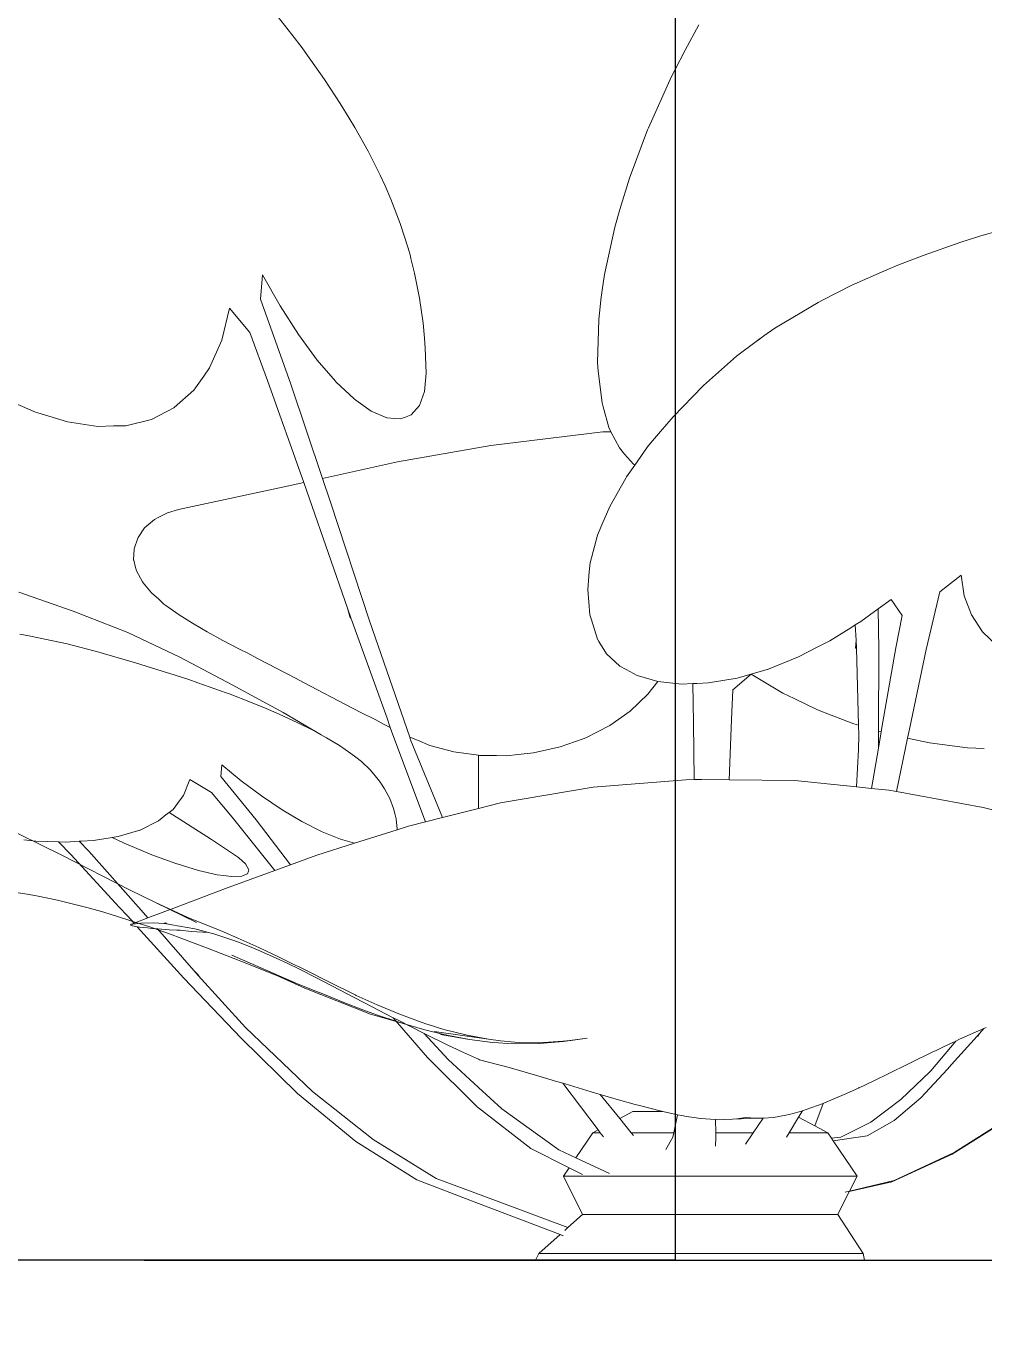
# Model space of a CAD drawing. Header units: inches. Extents: x 249 to 1192, y -18 to 440.
# Drawn here: x 619.5287 to 619.8002, y 240.5811 to 240.9488 of the extents above; entities that cross this region are included whole.
import ezdxf

# ---------------------------------------------------------------- set-up
doc = ezdxf.new("R2010")
doc.units = ezdxf.units.IN
doc.header["$MEASUREMENT"] = 0
for name, color, linetype, lineweight in [('BALOK', 3, 'Continuous', 20), ('DINDING', 6, 'Continuous', 0), ('VEGETASI', 60, 'Continuous', 0)]:
    doc.layers.add(name, color=color, linetype=linetype, lineweight=lineweight)
doc.layers.add('KOLOM', color=5, linetype='Continuous')

# ---------------------------------------------------------------- blocks, each defined once
blk = doc.blocks.new('tanaman')
for p, q in [((585.40326, 360.1728), (585.39939, 360.18003)), ((585.51879, 360.1825), (585.51463, 360.17723)), ((585.51463, 360.17723), (585.51175, 360.17345)), ((585.40618, 360.16711), (585.40326, 360.1728)), ((585.51085, 360.17222), (585.50538, 360.16449)), ((585.51175, 360.17345), (585.51085, 360.17222)), ((585.40708, 360.16532), (585.40618, 360.16711)), ((585.41364, 360.15078), (585.40708, 360.16532)), ((585.50538, 360.16449), (585.50095, 360.15772)), ((585.50095, 360.15772), (585.49841, 360.15357)), ((585.41386, 360.15025), (585.41364, 360.15078)), ((585.41903, 360.13653), (585.41386, 360.15025)), ((585.49685, 360.15094), (585.49307, 360.14418)), ((585.49841, 360.15357), (585.49685, 360.15094)), ((585.49307, 360.14418), (585.48964, 360.13743)), ((585.42177, 360.12763), (585.41903, 360.13653)), ((585.48964, 360.13743), (585.48823, 360.13438)), ((585.48823, 360.13438), (585.48659, 360.13061)), ((585.48659, 360.13061), (585.48395, 360.12371)), ((585.42319, 360.12266), (585.42177, 360.12763)), ((585.31943, 360.12017), (585.31412, 360.12176)), ((585.42609, 360.10927), (585.42319, 360.12266)), ((585.48395, 360.12371), (585.48171, 360.11672)), ((585.32511, 360.11837), (585.31943, 360.12017)), ((585.33579, 360.11468), (585.32511, 360.11837)), ((585.34293, 360.11193), (585.33579, 360.11468)), ((585.48091, 360.11375), (585.47989, 360.10968)), ((585.48109, 360.11445), (585.48091, 360.11375)), ((585.48171, 360.11672), (585.48109, 360.11445)), ((585.34611, 360.11062), (585.34293, 360.11193)), ((585.35605, 360.10619), (585.34611, 360.11062)), ((585.47989, 360.10968), (585.47847, 360.1026)), ((585.3643, 360.10203), (585.35605, 360.10619)), ((585.42672, 360.10486), (585.42609, 360.10927)), ((585.518, 360.10035), (585.52293, 360.10912)), ((585.52293, 360.10912), (585.52354, 360.10227)), ((585.42698, 360.10286), (585.42672, 360.10486)), ((585.42772, 360.09648), (585.42698, 360.10286)), ((585.47847, 360.1026), (585.47746, 360.0955)), ((585.51492, 360.0782), (585.52354, 360.10227)), ((585.36559, 360.10134), (585.3643, 360.10203)), ((585.37778, 360.09405), (585.36559, 360.10134)), ((585.5128, 360.09222), (585.518, 360.10035)), ((585.53229, 360.09968), (585.52659, 360.09278)), ((585.53229, 360.09968), (585.53454, 360.09066)), ((585.42803, 360.08436), (585.42772, 360.09648)), ((585.47746, 360.0955), (585.47707, 360.0912)), ((585.38093, 360.09189), (585.37778, 360.09405)), ((585.38093, 360.09189), (585.38254, 360.09068)), ((585.38276, 360.09059), (585.38093, 360.09189)), ((585.47707, 360.0912), (585.47685, 360.0884)), ((585.50748, 360.08497), (585.5128, 360.09222)), ((585.52659, 360.09278), (585.52154, 360.07924)), ((585.38276, 360.09059), (585.38254, 360.09068)), ((585.38868, 360.0861), (585.38276, 360.09059)), ((585.47685, 360.0884), (585.47663, 360.08134)), ((585.53454, 360.09066), (585.53796, 360.08286)), ((585.39799, 360.07784), (585.38868, 360.0861)), ((585.42783, 360.08188), (585.42803, 360.08436)), ((585.50231, 360.079), (585.50748, 360.08497)), ((585.42678, 360.07287), (585.42783, 360.08188)), ((585.47663, 360.08134), (585.47682, 360.07919)), ((585.53796, 360.08286), (585.53964, 360.08047)), ((585.53964, 360.08047), (585.54246, 360.07645)), ((585.39824, 360.07759), (585.39799, 360.07784)), ((585.40664, 360.06898), (585.39824, 360.07759)), ((585.47682, 360.07919), (585.4771, 360.07615)), ((585.49701, 360.07399), (585.50217, 360.07883)), ((585.50217, 360.07883), (585.50231, 360.079)), ((585.50598, 360.05149), (585.51492, 360.0782)), ((585.52154, 360.07924), (585.5113, 360.05032)), ((585.54246, 360.07645), (585.54797, 360.07154)), ((585.42649, 360.07175), (585.42678, 360.07287)), ((585.4771, 360.07615), (585.47851, 360.07216)), ((585.49216, 360.07057), (585.49653, 360.07365)), ((585.49653, 360.07365), (585.49701, 360.07399)), ((585.58729, 360.07028), (585.59313, 360.07285)), ((585.42486, 360.06593), (585.42649, 360.07175)), ((585.47851, 360.07216), (585.48082, 360.06952)), ((585.48082, 360.06952), (585.48276, 360.06879)), ((585.48775, 360.06868), (585.49216, 360.07057)), ((585.54797, 360.07154), (585.54805, 360.0715)), ((585.54805, 360.0715), (585.5544, 360.06819)), ((585.57822, 360.06755), (585.58663, 360.0701)), ((585.58663, 360.0701), (585.58729, 360.07028)), ((585.41025, 360.06479), (585.40664, 360.06898)), ((585.42424, 360.06473), (585.42486, 360.06593)), ((585.48276, 360.06879), (585.48393, 360.06834)), ((585.48393, 360.06834), (585.48558, 360.0685)), ((585.48558, 360.0685), (585.48775, 360.06868)), ((585.5544, 360.06819), (585.56166, 360.06643)), ((585.56166, 360.06643), (585.5652, 360.06638)), ((585.5652, 360.06638), (585.56963, 360.06623)), ((585.56963, 360.06623), (585.57822, 360.06755)), ((585.41302, 360.06145), (585.41025, 360.06479)), ((585.42187, 360.06011), (585.42424, 360.06473)), ((585.42424, 360.06473), (585.42652, 360.06466)), ((585.42652, 360.06466), (585.45826, 360.06082)), ((585.41387, 360.06039), (585.41302, 360.06145)), ((585.4175, 360.05525), (585.41387, 360.06039)), ((585.4179, 360.05552), (585.42041, 360.0584)), ((585.42041, 360.0584), (585.42187, 360.06011)), ((585.45826, 360.06082), (585.48477, 360.05619)), ((585.4175, 360.05525), (585.41757, 360.0553)), ((585.41988, 360.0519), (585.4175, 360.05525)), ((585.41757, 360.0553), (585.4179, 360.05552)), ((585.48477, 360.05619), (585.50598, 360.05149)), ((585.42006, 360.05159), (585.41988, 360.0519)), ((585.42461, 360.04355), (585.42006, 360.05159)), ((585.50374, 360.04479), (585.50598, 360.05149)), ((585.5113, 360.05032), (585.50968, 360.04575)), ((585.5113, 360.05032), (585.51686, 360.04908)), ((585.51686, 360.04908), (585.54546, 360.043)), ((585.42685, 360.03837), (585.42461, 360.04355)), ((585.49266, 360.01114), (585.50374, 360.04479)), ((585.50968, 360.04575), (585.49891, 360.01469)), ((585.54546, 360.043), (585.54676, 360.04269)), ((585.54676, 360.04269), (585.54992, 360.0417)), ((585.54992, 360.0417), (585.55255, 360.04044)), ((585.55255, 360.04044), (585.55356, 360.03986)), ((585.55356, 360.03986), (585.55636, 360.03748)), ((585.42803, 360.03543), (585.42685, 360.03837)), ((585.55636, 360.03748), (585.55819, 360.03479)), ((585.43011, 360.02757), (585.42803, 360.03543)), ((585.55819, 360.03479), (585.5583, 360.03461)), ((585.5583, 360.03461), (585.55935, 360.03157)), ((585.55935, 360.03157), (585.55949, 360.02847)), ((585.4304, 360.025), (585.43011, 360.02757)), ((585.43052, 360.02383), (585.4304, 360.025)), ((585.5587, 360.02534), (585.55701, 360.02219)), ((585.55893, 360.0263), (585.5587, 360.02534)), ((585.55945, 360.02834), (585.55893, 360.0263)), ((585.55949, 360.02847), (585.55945, 360.02834)), ((585.32415, 360.01826), (585.32507, 360.02412)), ((585.32507, 360.02412), (585.33103, 360.01935)), ((585.43084, 360.02004), (585.43052, 360.02383)), ((585.55677, 360.02191), (585.55442, 360.01904)), ((585.55701, 360.02219), (585.55677, 360.02191)), ((585.32209, 360.01285), (585.32415, 360.01826)), ((585.3349, 360.00307), (585.33103, 360.01935)), ((585.4302, 360.01289), (585.43084, 360.02004)), ((585.55442, 360.01904), (585.55237, 360.01724)), ((585.59197, 360.01924), (585.57662, 360.01391)), ((585.34485, 360.01723), (585.34177, 360.01268)), ((585.34485, 360.01723), (585.34856, 360.01451)), ((585.34837, 360.00301), (585.34856, 360.01451)), ((585.34856, 360.01451), (585.35344, 360.01094)), ((585.49891, 360.01469), (585.49796, 360.01196)), ((585.49891, 360.01469), (585.49816, 360.01199)), ((585.55033, 360.0155), (585.54659, 360.01281)), ((585.55094, 360.01591), (585.55033, 360.0155)), ((585.55237, 360.01724), (585.55094, 360.01591)), ((585.57662, 360.01391), (585.56114, 360.00784)), ((585.31895, 360.00807), (585.32209, 360.01285)), ((585.34177, 360.01268), (585.34354, 360.00353)), ((585.35344, 360.01094), (585.35502, 360.00997)), ((585.42807, 360.00597), (585.42978, 360.01143)), ((585.42978, 360.01143), (585.4302, 360.01289)), ((585.48126, 359.9782), (585.49266, 360.01114)), ((585.49796, 360.01196), (585.4877, 359.98353)), ((585.49816, 360.01199), (585.49796, 360.01196)), ((585.54279, 360.01045), (585.54024, 360.00899)), ((585.54659, 360.01281), (585.54279, 360.01045)), ((585.31483, 360.00406), (585.31895, 360.00807)), ((585.35502, 360.00997), (585.35482, 360.0057)), ((585.35502, 360.00997), (585.3563, 360.00919)), ((585.3563, 360.00919), (585.36224, 360.00546)), ((585.53866, 360.00804), (585.53422, 360.00559)), ((585.54024, 360.00899), (585.53866, 360.00804)), ((585.56114, 360.00784), (585.54639, 360.00087)), ((585.58874, 360.00681), (585.57836, 360.00461)), ((585.59169, 360.00736), (585.58874, 360.00681)), ((585.33971, 359.9805), (585.3349, 360.00307)), ((585.34354, 360.00353), (585.3475, 359.98093)), ((585.34845, 359.97989), (585.34837, 360.00301)), ((585.35473, 360.00336), (585.35411, 359.98155)), ((585.35482, 360.0057), (585.35473, 360.00336)), ((585.35497, 360.00338), (585.35473, 360.00336)), ((585.35482, 360.0057), (585.35497, 360.00338)), ((585.36224, 360.00546), (585.36561, 360.00377)), ((585.36561, 360.00377), (585.37112, 360.00092)), ((585.42551, 360.00176), (585.42767, 360.0053)), ((585.42767, 360.0053), (585.42807, 360.00597)), ((585.52947, 360.0031), (585.52717, 360.00196)), ((585.53422, 360.00559), (585.52947, 360.0031)), ((585.57836, 360.00461), (585.56899, 360.00216)), ((585.37112, 360.00092), (585.37991, 359.9974)), ((585.42174, 359.9983), (585.42551, 360.00176)), ((585.52442, 360.00048), (585.51348, 359.99478)), ((585.52717, 360.00196), (585.52442, 360.00048)), ((585.54639, 360.00087), (585.53157, 359.99305)), ((585.55893, 359.99925), (585.54988, 359.99645)), ((585.56843, 360.002), (585.55893, 359.99925)), ((585.56899, 360.00216), (585.56843, 360.002)), ((585.38456, 359.99602), (585.37551, 359.99063)), ((585.37991, 359.9974), (585.38002, 359.99737)), ((585.38002, 359.99737), (585.38845, 359.99493)), ((585.38456, 359.99602), (585.38975, 359.99164)), ((585.41096, 359.99397), (585.41643, 359.99556)), ((585.41643, 359.99556), (585.41685, 359.99567)), ((585.41685, 359.99567), (585.41992, 359.99734)), ((585.41992, 359.99734), (585.42174, 359.9983)), ((585.5495, 359.99633), (585.54385, 359.99449)), ((585.54988, 359.99645), (585.5495, 359.99633)), ((585.38845, 359.99493), (585.39658, 359.99355)), ((585.39658, 359.99355), (585.39996, 359.99343)), ((585.39996, 359.99343), (585.40103, 359.99338)), ((585.40085, 359.98221), (585.40103, 359.99338)), ((585.40103, 359.99338), (585.40413, 359.99323)), ((585.40413, 359.99323), (585.41093, 359.99396)), ((585.41093, 359.99396), (585.41096, 359.99397)), ((585.41376, 359.99033), (585.41096, 359.99397)), ((585.51096, 359.99351), (585.50761, 359.99172)), ((585.51155, 359.99381), (585.51096, 359.99351)), ((585.51348, 359.99478), (585.51155, 359.99381)), ((585.53157, 359.99305), (585.51716, 359.98515)), ((585.54132, 359.99362), (585.53331, 359.99077)), ((585.54385, 359.99449), (585.54132, 359.99362)), ((585.37235, 359.98914), (585.36575, 359.98591)), ((585.37551, 359.99063), (585.37235, 359.98914)), ((585.38975, 359.99164), (585.39007, 359.98323)), ((585.4188, 359.98557), (585.41376, 359.99033)), ((585.50148, 359.98852), (585.4951, 359.98522)), ((585.50761, 359.99172), (585.50148, 359.98852)), ((585.53262, 359.99052), (585.52589, 359.98792)), ((585.53331, 359.99077), (585.53262, 359.99052)), ((585.36575, 359.98591), (585.36187, 359.98444)), ((585.42457, 359.98154), (585.4188, 359.98557)), ((585.4951, 359.98522), (585.49105, 359.98318)), ((585.51716, 359.98515), (585.50631, 359.97884)), ((585.51824, 359.98472), (585.51299, 359.98229)), ((585.5191, 359.98509), (585.51824, 359.98472)), ((585.52189, 359.9863), (585.5191, 359.98509)), ((585.52589, 359.98792), (585.52189, 359.9863)), ((585.3475, 359.98093), (585.34771, 359.97967)), ((585.35411, 359.98155), (585.35403, 359.97878)), ((585.35546, 359.98195), (585.35411, 359.98155)), ((585.36187, 359.98444), (585.35546, 359.98195)), ((585.39007, 359.98323), (585.39075, 359.96614)), ((585.40067, 359.96618), (585.40085, 359.98221)), ((585.42474, 359.98142), (585.42457, 359.98154)), ((585.43141, 359.978), (585.42474, 359.98142)), ((585.4868, 359.98097), (585.48606, 359.97886)), ((585.4877, 359.98353), (585.4868, 359.98097)), ((585.48847, 359.98182), (585.4868, 359.98097)), ((585.49105, 359.98318), (585.48847, 359.98182)), ((585.51299, 359.98229), (585.50875, 359.98016)), ((585.34026, 359.97787), (585.334, 359.97656)), ((585.34026, 359.97787), (585.33971, 359.9805)), ((585.34338, 359.96279), (585.34026, 359.97787)), ((585.34845, 359.97989), (585.34771, 359.97967)), ((585.34771, 359.97967), (585.34847, 359.97511)), ((585.34847, 359.97511), (585.34845, 359.97989)), ((585.35403, 359.97878), (585.35413, 359.97469)), ((585.43213, 359.97775), (585.43141, 359.978)), ((585.43862, 359.97541), (585.43213, 359.97775)), ((585.47201, 359.95543), (585.48101, 359.97748)), ((585.47906, 359.97731), (585.47553, 359.97583)), ((585.48606, 359.97886), (585.47676, 359.95423)), ((585.48126, 359.9782), (585.47906, 359.97731)), ((585.48101, 359.97748), (585.48126, 359.9782)), ((585.50482, 359.97799), (585.5012, 359.9758)), ((585.50631, 359.97884), (585.50482, 359.97799)), ((585.50875, 359.98016), (585.50631, 359.97884)), ((585.32321, 359.97518), (585.3185, 359.97498)), ((585.334, 359.97656), (585.32321, 359.97518)), ((585.34847, 359.97511), (585.35039, 359.96369)), ((585.35413, 359.97469), (585.35473, 359.96414)), ((585.44618, 359.97371), (585.43862, 359.97541)), ((585.45054, 359.97327), (585.44618, 359.97371)), ((585.46874, 359.97403), (585.46177, 359.97308)), ((585.47553, 359.97583), (585.46874, 359.97403)), ((585.49791, 359.97357), (585.49656, 359.97255)), ((585.5012, 359.9758), (585.49791, 359.97357)), ((585.45386, 359.97292), (585.45054, 359.97327)), ((585.45668, 359.97298), (585.45386, 359.97292)), ((585.46145, 359.97304), (585.45668, 359.97298)), ((585.46177, 359.97308), (585.46145, 359.97304)), ((585.46177, 359.97308), (585.46177, 359.95802)), ((585.49497, 359.97125), (585.4924, 359.9688)), ((585.49656, 359.97255), (585.49497, 359.97125)), ((585.529, 359.96583), (585.53446, 359.97038)), ((585.53446, 359.97038), (585.53477, 359.96709)), ((585.39075, 359.96614), (585.37217, 359.96593)), ((585.39863, 359.96623), (585.39075, 359.96614)), ((585.39863, 359.96623), (585.40067, 359.96618)), ((585.40067, 359.96618), (585.403, 359.96612)), ((585.42933, 359.96407), (585.403, 359.96612)), ((585.4902, 359.96624), (585.48959, 359.96539)), ((585.4924, 359.9688), (585.4902, 359.96624)), ((585.52475, 359.95475), (585.53477, 359.96709)), ((585.54354, 359.96615), (585.5374, 359.96253)), ((585.54354, 359.96615), (585.54533, 359.96167)), ((585.34338, 359.96279), (585.31882, 359.95823)), ((585.34556, 359.96319), (585.34338, 359.96279)), ((585.35039, 359.96369), (585.34556, 359.96319)), ((585.35473, 359.96414), (585.35039, 359.96369)), ((585.37217, 359.96593), (585.35473, 359.96414)), ((585.45552, 359.95961), (585.42933, 359.96407)), ((585.48837, 359.96357), (585.48692, 359.96081)), ((585.48941, 359.96513), (585.48837, 359.96357)), ((585.48959, 359.96539), (585.48941, 359.96513)), ((585.52328, 359.96153), (585.529, 359.96583)), ((585.5374, 359.96253), (585.53155, 359.95556)), ((585.46177, 359.95802), (585.45552, 359.95961)), ((585.48692, 359.96081), (585.48584, 359.95797)), ((585.51744, 359.95761), (585.52328, 359.96153)), ((585.54533, 359.96167), (585.54628, 359.96042)), ((585.54628, 359.96042), (585.54832, 359.95774)), ((585.28755, 359.9505), (585.31882, 359.95823)), ((585.47201, 359.95543), (585.46177, 359.95802)), ((585.47676, 359.95423), (585.47201, 359.95543)), ((585.4854, 359.95622), (585.48513, 359.95505)), ((585.48584, 359.95797), (585.4854, 359.95622)), ((585.51181, 359.9543), (585.51744, 359.95761)), ((585.53155, 359.95556), (585.51946, 359.94041)), ((585.53773, 359.94939), (585.54943, 359.95686)), ((585.54832, 359.95774), (585.54943, 359.95686)), ((585.54943, 359.95686), (585.54987, 359.95652)), ((585.54987, 359.95652), (585.55244, 359.95445)), ((585.06469, 359.9448), (585.08549, 359.95492)), ((585.48158, 359.95301), (585.47676, 359.95423)), ((585.48481, 359.95198), (585.48158, 359.95301)), ((585.48513, 359.95505), (585.48479, 359.95209)), ((585.48479, 359.95209), (585.48481, 359.95198)), ((585.49687, 359.94813), (585.48481, 359.95198)), ((585.50556, 359.9512), (585.50608, 359.9514)), ((585.50608, 359.9514), (585.51165, 359.9542)), ((585.51165, 359.9542), (585.51181, 359.9543)), ((585.51505, 359.94201), (585.52475, 359.95475)), ((585.55244, 359.95445), (585.55764, 359.95186)), ((585.55764, 359.95186), (585.55772, 359.95184)), ((585.55772, 359.95184), (585.56382, 359.95001)), ((585.49687, 359.94813), (585.50087, 359.9493)), ((585.50755, 359.94473), (585.49687, 359.94813)), ((585.50087, 359.9493), (585.50556, 359.9512)), ((585.53007, 359.9443), (585.53773, 359.94939)), ((585.5622, 359.94816), (585.55923, 359.94696)), ((585.56557, 359.94973), (585.5622, 359.94816)), ((585.56382, 359.95001), (585.56557, 359.94973)), ((585.56557, 359.94973), (585.57088, 359.94889)), ((585.57088, 359.94889), (585.57436, 359.94874)), ((585.57487, 359.94871), (585.57221, 359.94587)), ((585.57436, 359.94874), (585.57487, 359.94871)), ((585.57487, 359.94871), (585.57871, 359.94848)), ((585.57728, 359.94496), (585.58081, 359.94855)), ((585.57871, 359.94848), (585.58081, 359.94855)), ((585.58081, 359.94855), (585.58719, 359.94875)), ((585.58719, 359.94875), (585.59061, 359.94909)), ((585.06469, 359.9448), (585.04555, 359.93495)), ((585.51505, 359.94201), (585.50755, 359.94473)), ((585.52969, 359.944), (585.53007, 359.9443)), ((585.55435, 359.94489), (585.54726, 359.94229)), ((585.55923, 359.94696), (585.55435, 359.94489)), ((585.57221, 359.94587), (585.55814, 359.93006)), ((585.56354, 359.93006), (585.57728, 359.94496)), ((585.51946, 359.94041), (585.51505, 359.94201)), ((585.53345, 359.93533), (585.51946, 359.94041)), ((585.52683, 359.94065), (585.5278, 359.94229)), ((585.52696, 359.94025), (585.52683, 359.94065)), ((585.5278, 359.94229), (585.52969, 359.944)), ((585.54106, 359.94039), (585.53585, 359.93919)), ((585.54719, 359.94227), (585.54106, 359.94039)), ((585.54726, 359.94229), (585.54719, 359.94227)), ((585.52719, 359.93946), (585.52696, 359.94025)), ((585.5273, 359.93943), (585.52719, 359.93946)), ((585.52884, 359.93878), (585.5273, 359.93943)), ((585.53175, 359.93867), (585.52884, 359.93878)), ((585.53401, 359.93899), (585.53175, 359.93867)), ((585.53585, 359.93919), (585.53401, 359.93899)), ((585.04555, 359.93495), (585.0383, 359.93142)), ((585.07187, 359.93325), (585.06591, 359.93199)), ((585.07454, 359.93374), (585.07187, 359.93325)), ((585.08315, 359.93504), (585.07454, 359.93374)), ((585.54733, 359.93006), (585.53345, 359.93533)), ((585.0383, 359.93142), (585.02654, 359.92569)), ((585.0383, 359.93142), (585.02897, 359.9271)), ((585.05727, 359.92983), (585.0528, 359.92858)), ((585.06591, 359.93199), (585.05727, 359.92983)), ((585.55543, 359.92698), (585.54733, 359.93006)), ((585.55814, 359.93006), (585.55666, 359.92839)), ((585.56122, 359.92755), (585.56354, 359.93006)), ((585.02098, 359.92392), (585.02734, 359.92648)), ((585.02734, 359.92648), (585.02897, 359.9271)), ((585.02897, 359.9271), (585.02839, 359.92683)), ((585.04864, 359.92732), (585.04219, 359.92525)), ((585.0528, 359.92858), (585.04864, 359.92732)), ((585.55666, 359.92839), (585.55543, 359.92698)), ((585.55934, 359.92548), (585.55543, 359.92698)), ((585.55934, 359.92548), (585.56122, 359.92755)), ((585.01481, 359.92128), (585.01865, 359.92294)), ((585.01865, 359.92294), (585.02098, 359.92392)), ((585.03344, 359.92219), (585.03145, 359.92147)), ((585.04002, 359.92451), (585.03344, 359.92219)), ((585.04219, 359.92525), (585.04002, 359.92451)), ((585.53678, 359.92247), (585.53114, 359.9206)), ((585.53831, 359.92287), (585.53678, 359.92247)), ((585.54141, 359.92369), (585.53831, 359.92287)), ((585.53831, 359.92287), (585.54315, 359.92318)), ((585.54215, 359.92385), (585.54141, 359.92369)), ((585.54865, 359.92506), (585.54215, 359.92385)), ((585.55273, 359.92388), (585.54243, 359.91208)), ((585.54315, 359.92318), (585.54626, 359.92347)), ((585.54522, 359.90993), (585.55844, 359.92448)), ((585.54626, 359.92347), (585.54724, 359.92353)), ((585.54724, 359.92353), (585.54941, 359.92361)), ((585.5501, 359.92532), (585.54865, 359.92506)), ((585.54941, 359.92361), (585.55273, 359.92388)), ((585.5501, 359.92532), (585.55059, 359.92556)), ((585.55095, 359.92544), (585.5501, 359.92532)), ((585.55095, 359.92544), (585.55059, 359.92556)), ((585.55376, 359.92558), (585.55095, 359.92544)), ((585.55273, 359.92388), (585.55431, 359.92401)), ((585.55734, 359.9255), (585.55376, 359.92558)), ((585.55431, 359.92401), (585.55555, 359.92421)), ((585.55555, 359.92421), (585.5578, 359.92438)), ((585.55744, 359.92549), (585.55734, 359.9255)), ((585.55969, 359.92526), (585.55744, 359.92549)), ((585.5578, 359.92438), (585.55844, 359.92448)), ((585.55844, 359.92448), (585.5598, 359.9247)), ((585.5601, 359.9252), (585.55934, 359.92548)), ((585.5601, 359.9252), (585.55969, 359.92526)), ((585.5598, 359.9247), (585.55987, 359.92471)), ((585.55987, 359.92471), (585.5605, 359.925)), ((585.56041, 359.92506), (585.5601, 359.9252)), ((585.5605, 359.925), (585.56041, 359.92506)), ((585.00692, 359.91768), (585.00886, 359.91859)), ((585.00886, 359.91859), (585.01481, 359.92128)), ((585.03145, 359.92147), (585.02293, 359.91825)), ((585.52525, 359.91829), (585.5191, 359.91558)), ((585.52931, 359.91994), (585.52525, 359.91829)), ((585.53114, 359.9206), (585.52931, 359.91994)), ((584.9979, 359.90829), (585.0165, 359.9164)), ((584.99858, 359.91364), (585.00314, 359.91588)), ((585.00314, 359.91588), (585.00692, 359.91768)), ((585.01393, 359.91472), (585.00374, 359.91063)), ((585.01448, 359.91494), (585.01393, 359.91472)), ((585.02293, 359.91825), (585.01448, 359.91494)), ((585.5191, 359.91558), (585.51578, 359.91405)), ((584.987, 359.90781), (584.99767, 359.91319)), ((584.99767, 359.91319), (584.99858, 359.91364)), ((585.51269, 359.91253), (585.50772, 359.91005)), ((585.51578, 359.91405), (585.51269, 359.91253)), ((585.54243, 359.91208), (585.54102, 359.91068)), ((585.54243, 359.91208), (585.54117, 359.91066)), ((584.9837, 359.9062), (584.987, 359.90781)), ((584.9979, 359.90829), (584.99444, 359.90692)), ((584.99588, 359.90708), (585.00374, 359.91063)), ((584.99901, 359.90874), (584.9979, 359.90829)), ((585.00374, 359.91063), (584.99901, 359.90874)), ((585.50605, 359.90918), (585.50077, 359.90646)), ((585.50772, 359.91005), (585.50605, 359.90918)), ((585.54117, 359.91066), (585.5278, 359.8959)), ((585.52906, 359.89292), (585.54522, 359.90993)), ((585.54102, 359.91068), (585.54117, 359.91066)), ((584.97535, 359.90234), (584.98129, 359.90504)), ((584.99588, 359.90708), (584.97728, 359.8997)), ((584.98129, 359.90504), (584.98156, 359.90517)), ((584.98156, 359.90517), (584.9837, 359.9062)), ((584.9898, 359.90511), (584.98476, 359.90306)), ((584.99444, 359.90692), (584.9898, 359.90511)), ((585.49917, 359.90561), (585.49206, 359.90189)), ((585.50077, 359.90646), (585.49917, 359.90561)), ((584.96921, 359.89978), (584.97535, 359.90234)), ((584.97943, 359.90099), (584.97556, 359.89957)), ((584.98476, 359.90306), (584.97943, 359.90099)), ((585.49206, 359.90189), (585.48593, 359.8987)), ((584.95642, 359.8954), (584.96092, 359.89679)), ((584.96092, 359.89679), (584.96132, 359.89692)), ((584.96092, 359.89679), (584.96132, 359.89692)), ((584.96092, 359.89679), (584.96132, 359.89692)), ((584.96092, 359.89679), (584.96132, 359.89692)), ((584.96092, 359.89679), (584.96132, 359.89692)), ((584.96092, 359.89679), (584.96128, 359.89687)), ((584.96128, 359.89687), (584.96132, 359.89692)), ((584.96132, 359.89692), (584.96289, 359.89744)), ((584.96796, 359.89703), (584.96188, 359.89527)), ((584.96289, 359.89744), (584.96921, 359.89978)), ((584.96796, 359.89703), (584.97728, 359.8997)), ((584.97382, 359.89896), (584.96796, 359.89703)), ((584.97413, 359.89907), (584.97382, 359.89896)), ((584.97556, 359.89957), (584.97413, 359.89907)), ((585.48593, 359.8987), (585.47627, 359.88742)), ((585.48473, 359.89807), (585.47717, 359.89424)), ((585.48593, 359.8987), (585.48473, 359.89807)), ((584.91589, 359.89296), (584.92079, 359.89228)), ((584.92047, 359.89226), (584.91589, 359.89296)), ((584.94383, 359.89263), (584.94037, 359.89214)), ((584.94921, 359.89254), (584.94267, 359.89171)), ((584.95922, 359.89478), (584.94383, 359.89263)), ((584.94383, 359.89263), (584.94983, 359.89373)), ((584.94921, 359.89254), (584.95744, 359.89396)), ((584.95562, 359.89375), (584.94921, 359.89254)), ((584.94983, 359.89373), (584.95642, 359.8954)), ((584.95681, 359.89402), (584.95562, 359.89375)), ((584.96188, 359.89527), (584.95681, 359.89402)), ((585.31861, 359.89568), (585.31795, 359.89598)), ((585.31861, 359.89568), (585.31985, 359.89426)), ((585.32547, 359.8926), (585.31861, 359.89568)), ((585.31985, 359.89426), (585.32053, 359.89347)), ((585.31985, 359.89426), (585.32033, 359.89349)), ((585.31985, 359.89426), (585.32033, 359.89349)), ((585.31985, 359.89426), (585.32033, 359.89349)), ((585.31985, 359.89426), (585.32033, 359.89349)), ((585.31985, 359.89426), (585.32033, 359.89349)), ((585.32033, 359.89349), (585.32053, 359.89347)), ((585.32033, 359.89349), (585.32053, 359.89347)), ((585.32033, 359.89349), (585.32053, 359.89347)), ((585.32033, 359.89349), (585.32053, 359.89347)), ((585.32033, 359.89349), (585.32053, 359.89347)), ((585.32053, 359.89347), (585.32778, 359.88544)), ((585.32654, 359.89209), (585.32547, 359.8926)), ((585.47041, 359.88689), (585.47717, 359.89424)), ((585.47717, 359.89424), (585.47048, 359.89097)), ((584.92265, 359.89197), (584.92047, 359.89226)), ((584.92079, 359.89228), (584.92276, 359.89204)), ((584.92936, 359.89138), (584.92265, 359.89197)), ((584.92276, 359.89204), (584.92959, 359.89161)), ((584.93605, 359.8913), (584.92936, 359.89138)), ((584.92959, 359.89161), (584.93501, 359.8917)), ((584.93501, 359.8917), (584.93639, 359.89178)), ((584.93839, 359.89139), (584.93605, 359.8913)), ((584.93639, 359.89178), (584.94037, 359.89214)), ((584.941, 359.89156), (584.93839, 359.89139)), ((584.94267, 359.89171), (584.941, 359.89156)), ((585.33367, 359.88368), (585.32654, 359.89209)), ((585.32963, 359.89063), (585.32654, 359.89209)), ((585.33233, 359.88936), (585.32963, 359.89063)), ((585.33267, 359.8892), (585.33233, 359.88936)), ((585.33955, 359.88586), (585.33267, 359.8892)), ((585.46603, 359.88889), (585.46177, 359.88695)), ((585.46943, 359.89046), (585.46603, 359.88889)), ((585.47048, 359.89097), (585.46943, 359.89046)), ((585.32778, 359.88544), (585.32887, 359.88416)), ((585.34611, 359.88264), (585.33955, 359.88586)), ((585.46147, 359.88681), (585.45308, 359.88457)), ((585.46177, 359.88695), (585.46147, 359.88681)), ((585.46177, 359.87897), (585.47041, 359.88689)), ((585.47627, 359.88742), (585.46202, 359.87338)), ((585.32887, 359.88416), (585.33646, 359.87604)), ((585.33384, 359.88349), (585.33367, 359.88368)), ((585.34216, 359.87555), (585.33384, 359.88349)), ((585.35233, 359.87964), (585.34611, 359.88264)), ((585.44499, 359.88226), (585.43964, 359.88066)), ((585.45308, 359.88457), (585.44499, 359.88226)), ((585.35375, 359.87895), (585.35233, 359.87964)), ((585.3542, 359.87889), (585.35375, 359.87895)), ((585.35411, 359.87878), (585.35375, 359.87895)), ((585.35411, 359.87878), (585.35375, 359.87895)), ((585.35411, 359.87878), (585.35375, 359.87895)), ((585.35411, 359.87878), (585.35375, 359.87895)), ((585.35411, 359.87878), (585.35375, 359.87895)), ((585.35411, 359.87878), (585.3542, 359.87889)), ((585.35821, 359.87693), (585.35411, 359.87878)), ((585.43788, 359.88016), (585.42788, 359.86694)), ((585.43723, 359.87997), (585.42982, 359.87774)), ((585.43766, 359.88009), (585.43723, 359.87997)), ((585.43788, 359.88016), (585.43766, 359.88009)), ((585.43964, 359.88066), (585.43788, 359.88016)), ((585.45517, 359.87291), (585.46177, 359.87897)), ((585.50878, 359.87784), (585.4916, 359.86421)), ((585.33646, 359.87604), (585.34405, 359.86958)), ((585.35066, 359.86915), (585.34216, 359.87555)), ((585.36375, 359.87459), (585.35821, 359.87693)), ((585.36416, 359.87444), (585.36375, 359.87459)), ((585.36653, 359.86809), (585.36416, 359.87444)), ((585.36893, 359.87269), (585.36416, 359.87444)), ((585.42279, 359.87566), (585.41743, 359.87413)), ((585.42178, 359.87017), (585.42729, 359.87699)), ((585.42729, 359.87699), (585.42279, 359.87566)), ((585.42982, 359.87774), (585.42729, 359.87699)), ((585.49651, 359.86368), (585.51305, 359.87724)), ((585.31061, 359.87096), (585.32706, 359.86056)), ((585.36653, 359.86809), (585.37111, 359.87052)), ((585.36999, 359.87234), (585.36893, 359.87269)), ((585.3709, 359.87205), (585.36999, 359.87234)), ((585.37111, 359.87052), (585.36999, 359.87234)), ((585.37376, 359.87129), (585.3709, 359.87205)), ((585.3738, 359.86614), (585.37111, 359.87052)), ((585.37466, 359.87108), (585.37376, 359.87129)), ((585.37822, 359.87046), (585.37466, 359.87108)), ((585.38602, 359.87049), (585.38337, 359.87027)), ((585.3886, 359.8701), (585.38602, 359.87049)), ((585.40288, 359.87074), (585.40079, 359.87041)), ((585.40421, 359.87099), (585.40288, 359.87074)), ((585.4054, 359.87124), (585.40421, 359.87099)), ((585.40956, 359.87214), (585.4054, 359.87124)), ((585.4054, 359.87124), (585.40646, 359.86614)), ((585.40996, 359.87222), (585.40956, 359.87214)), ((585.41807, 359.87214), (585.40956, 359.87214)), ((585.41616, 359.8738), (585.40996, 359.87222)), ((585.41743, 359.87413), (585.41616, 359.8738)), ((585.42178, 359.87017), (585.41807, 359.87214)), ((585.43905, 359.8613), (585.45517, 359.87291)), ((585.46177, 359.87319), (585.44692, 359.86164)), ((585.46202, 359.87338), (585.46177, 359.87319)), ((585.3276, 359.86006), (585.31105, 359.8704)), ((585.34405, 359.86958), (585.35164, 359.86523)), ((585.35916, 359.86491), (585.35066, 359.86915)), ((585.36285, 359.86614), (585.36653, 359.86809)), ((585.38112, 359.8703), (585.37822, 359.87046)), ((585.38112, 359.8703), (585.38395, 359.86614)), ((585.38231, 359.87023), (585.38112, 359.8703)), ((585.38337, 359.87027), (585.38231, 359.87023)), ((585.38982, 359.86996), (585.38231, 359.87023)), ((585.38982, 359.86996), (585.3886, 359.8701)), ((585.39412, 359.86982), (585.38982, 359.86996)), ((585.3946, 359.86985), (585.39412, 359.86982)), ((585.39455, 359.86614), (585.3946, 359.86985)), ((585.39892, 359.87017), (585.3946, 359.86985)), ((585.40079, 359.87041), (585.39892, 359.87017)), ((585.41852, 359.86614), (585.42178, 359.87017)), ((585.42788, 359.86694), (585.42728, 359.86614)), ((585.42938, 359.86614), (585.42788, 359.86694)), ((585.35164, 359.86523), (585.36127, 359.86381)), ((585.35454, 359.85385), (585.36127, 359.86381)), ((585.3618, 359.86459), (585.35916, 359.86491)), ((585.36127, 359.86381), (585.3618, 359.86459)), ((585.3618, 359.86459), (585.36285, 359.86614)), ((585.3738, 359.86614), (585.36285, 359.86614)), ((585.37456, 359.8649), (585.3738, 359.86614)), ((585.38395, 359.86614), (585.38616, 359.8629)), ((585.39455, 359.86614), (585.38395, 359.86614)), ((585.39453, 359.86483), (585.39455, 359.86614)), ((585.39464, 359.86231), (585.39453, 359.86483)), ((585.40646, 359.86614), (585.40673, 359.86485)), ((585.41852, 359.86614), (585.40646, 359.86614)), ((585.40673, 359.86485), (585.4087, 359.86141)), ((585.41789, 359.86537), (585.41852, 359.86614)), ((585.42728, 359.86614), (585.42639, 359.86497)), ((585.42938, 359.86614), (585.42728, 359.86614)), ((585.4342, 359.85903), (585.42938, 359.86614)), ((585.4916, 359.86421), (585.47374, 359.85319)), ((585.47928, 359.85279), (585.49651, 359.86368)), ((585.32706, 359.86056), (585.34405, 359.8526)), ((585.34471, 359.85223), (585.3276, 359.86006)), ((585.4342, 359.85903), (585.43905, 359.8613)), ((585.44692, 359.86164), (585.4361, 359.85622)), ((585.42464, 359.85455), (585.4342, 359.85903)), ((585.4361, 359.85622), (585.43234, 359.85434)), ((585.4377, 359.85385), (585.4361, 359.85622)), ((585.34405, 359.8526), (585.35664, 359.84961)), ((585.35672, 359.84945), (585.34471, 359.85223)), ((585.35664, 359.84961), (585.35454, 359.85385)), ((585.35454, 359.85385), (585.4377, 359.85385)), ((585.43228, 359.84293), (585.4377, 359.85385)), ((585.47374, 359.85319), (585.46177, 359.84871)), ((585.46177, 359.84612), (585.47928, 359.85279)), ((585.35664, 359.84961), (585.35787, 359.84932)), ((585.35672, 359.84945), (585.35687, 359.84941)), ((585.35996, 359.84293), (585.35672, 359.84945)), ((585.46177, 359.84871), (585.43645, 359.83924)), ((585.43864, 359.8373), (585.46177, 359.84612)), ((585.35281, 359.83195), (585.35996, 359.84293)), ((585.43228, 359.84293), (585.35996, 359.84293)), ((585.43645, 359.83924), (585.43228, 359.84293)), ((585.43735, 359.83845), (585.43645, 359.83924)), ((585.43779, 359.83705), (585.43797, 359.83705)), ((585.43797, 359.83705), (585.43864, 359.8373)), ((585.44469, 359.83195), (585.43864, 359.8373)), ((585.35246, 359.83006), (585.35281, 359.83195)), ((585.44564, 359.83006), (585.35246, 359.83006)), ((585.44469, 359.83195), (585.35281, 359.83195)), ((585.44564, 359.83006), (585.44469, 359.83195)), ((585.44564, 359.83006), (585.46177, 359.83006))]:
    blk.add_line(p, q)
for points in [[(585.50878, 359.87784), (585.5278, 359.8959)], [(585.51305, 359.87724), (585.52906, 359.89292)]]:
    blk.add_lwpolyline(points)
blk = doc.blocks.new('TAMPAK SAMPING KANAN')
at = {"layer": 'BALOK'}
blk.add_lwpolyline([(616.5877, 240.59919), (627.0127, 240.59919)], dxfattribs=at)
at = {"layer": 'DINDING'}
for points in [[(616.51219, 240.44919), (616.51219, 240.59919), (619.91219, 240.59919), (619.91219, 240.44919)], [(619.56219, 240.59919), (617.86219, 240.59919)]]:
    blk.add_lwpolyline(points, dxfattribs=at)
at = {"layer": 'KOLOM'}
blk.add_lwpolyline([(619.7127, 240.59919), (619.01322, 240.59919), (619.01322, 243.49919), (619.7127, 243.49919)], close=True, dxfattribs=at)
for points in [[(619.56219, 240.59919), (616.71839, 240.59919)], [(619.56219, 240.59919), (619.91219, 240.59919)]]:
    blk.add_lwpolyline(points, dxfattribs=at)
at = {"layer": 'VEGETASI', "xscale": -1}
for p in [(1204.60358, -119.23087), (1205.11872, -119.23087)]:
    blk.add_blockref('tanaman', p, dxfattribs=at)

msp = doc.modelspace()

# ---------------------------------------------------------------- block references
at = {"layer": 'KOLOM'}
msp.add_blockref('TAMPAK SAMPING KANAN', (0, 0), dxfattribs=at)

doc.saveas('drawing.dxf')
